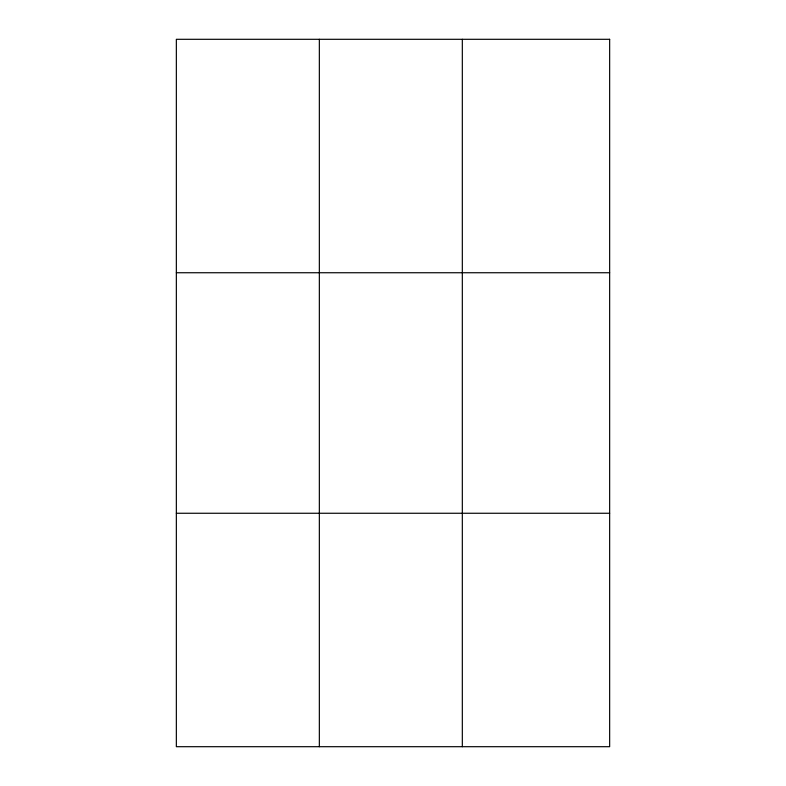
<?xml version="1.0" encoding="UTF-8"?>
<svg xmlns="http://www.w3.org/2000/svg" width="786" height="786" viewBox="0 0 786 786"><rect width="100%" height="100%" fill="white"/><g stroke="black" fill="none" stroke-linecap="round" stroke-linejoin="round"><path stroke-width="1.18" d="M319.342 746.7L319.342 39.3M462.325 746.7L462.325 39.3M176.349 272.742L609.651 272.742M176.349 513.258L609.651 513.258M609.651 39.3L609.651 746.7L176.349 746.7L176.349 39.3L609.651 39.3"/></g></svg>
